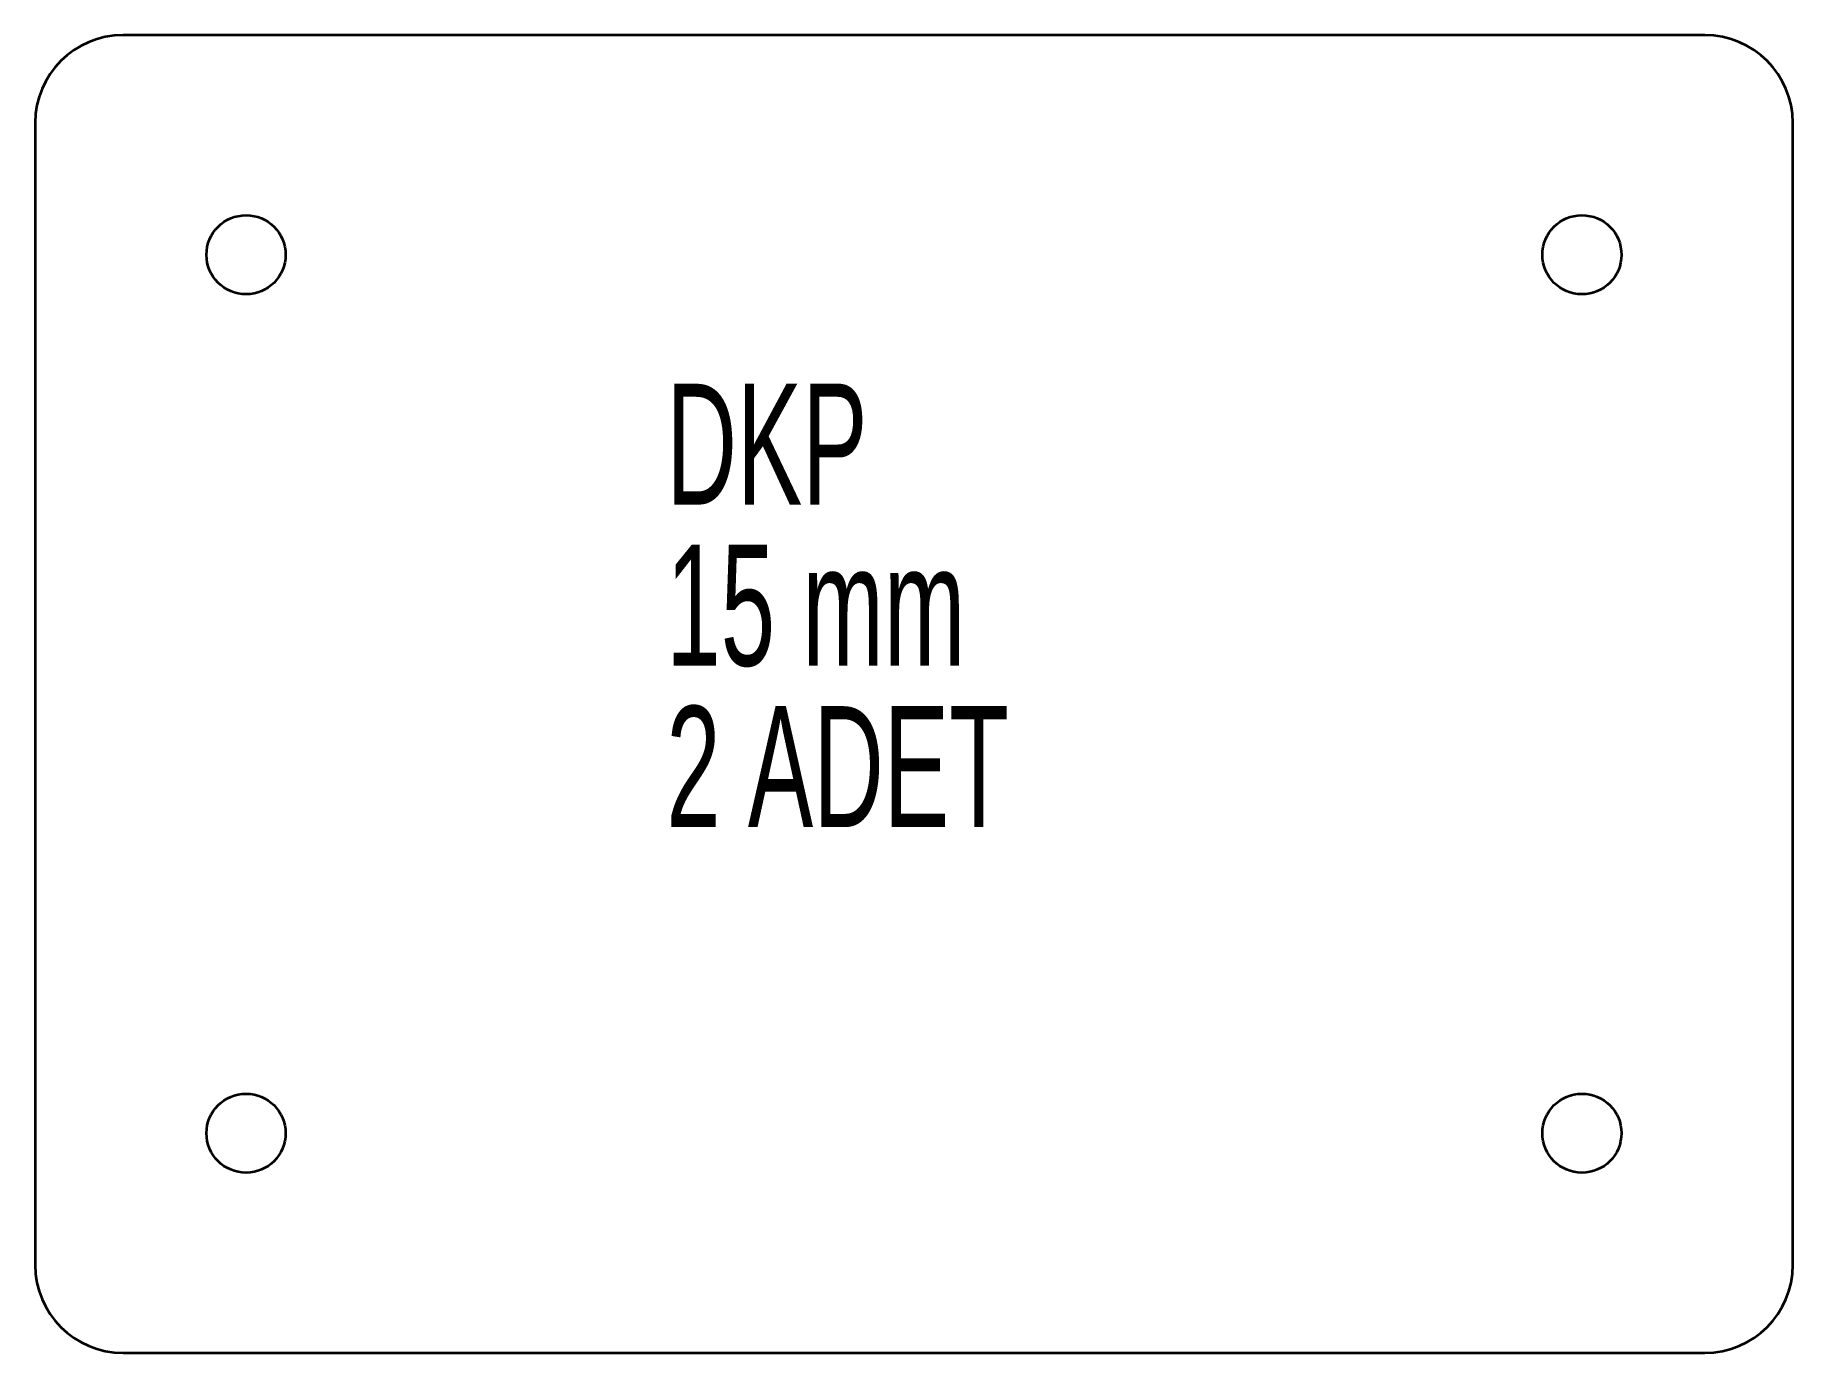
# Model space of a CAD drawing. Header units: millimetres. Extents: x 97 to 197, y 89 to 164.
import ezdxf

# ---------------------------------------------------------------- set-up
doc = ezdxf.new("R2010")
doc.units = ezdxf.units.MM
doc.styles.add('SLDTEXTSTYLE0', font='TXT', dxfattribs={"width": 0.605})

# ---------------------------------------------------------------- blocks, each defined once
blk = doc.blocks.new('SW_NOTE_0')
at = {"color": 0, "linetype": 'Continuous', "lineweight": 0, "char_height": 6.879, "attachment_point": 1, "style": 'SLDTEXTSTYLE0'}
for s, insert in [('DKP', (0, 8.87)), ('15 mm', (0, -0.3)), ('2 ADET', (0, -9.48))]:
    blk.add_mtext(s, dxfattribs=dict(at, insert=insert))

msp = doc.modelspace()

# ---------------------------------------------------------------- linework, layer by layer
at = {"color": 7, "linetype": 'Continuous', "lineweight": 35}
for p, q in [((192.25, 163.65), (102.25, 163.65)), ((97.25, 158.65), (97.25, 93.65)), ((197.25, 93.65), (197.25, 158.65)), ((102.25, 88.65), (192.25, 88.65))]:
    msp.add_line(p, q, dxfattribs=at)
for centre in [(109.25, 151.15), (185.25, 151.15), (109.25, 101.15), (185.25, 101.15)]:
    msp.add_circle(centre, 2.25, dxfattribs=at)
for centre, start, end in [((102.25, 158.65), 90, 180), ((192.25, 158.65), 360, 90), ((102.25, 93.65), 180, 270), ((192.25, 93.65), 270, 360)]:
    msp.add_arc(centre, 5, start, end, dxfattribs=at)

# ---------------------------------------------------------------- block references
at = {"color": 7, "linetype": 'Continuous', "lineweight": 0}
msp.add_blockref('SW_NOTE_0', (133.16, 134.94), dxfattribs=at)

doc.saveas('drawing.dxf')
